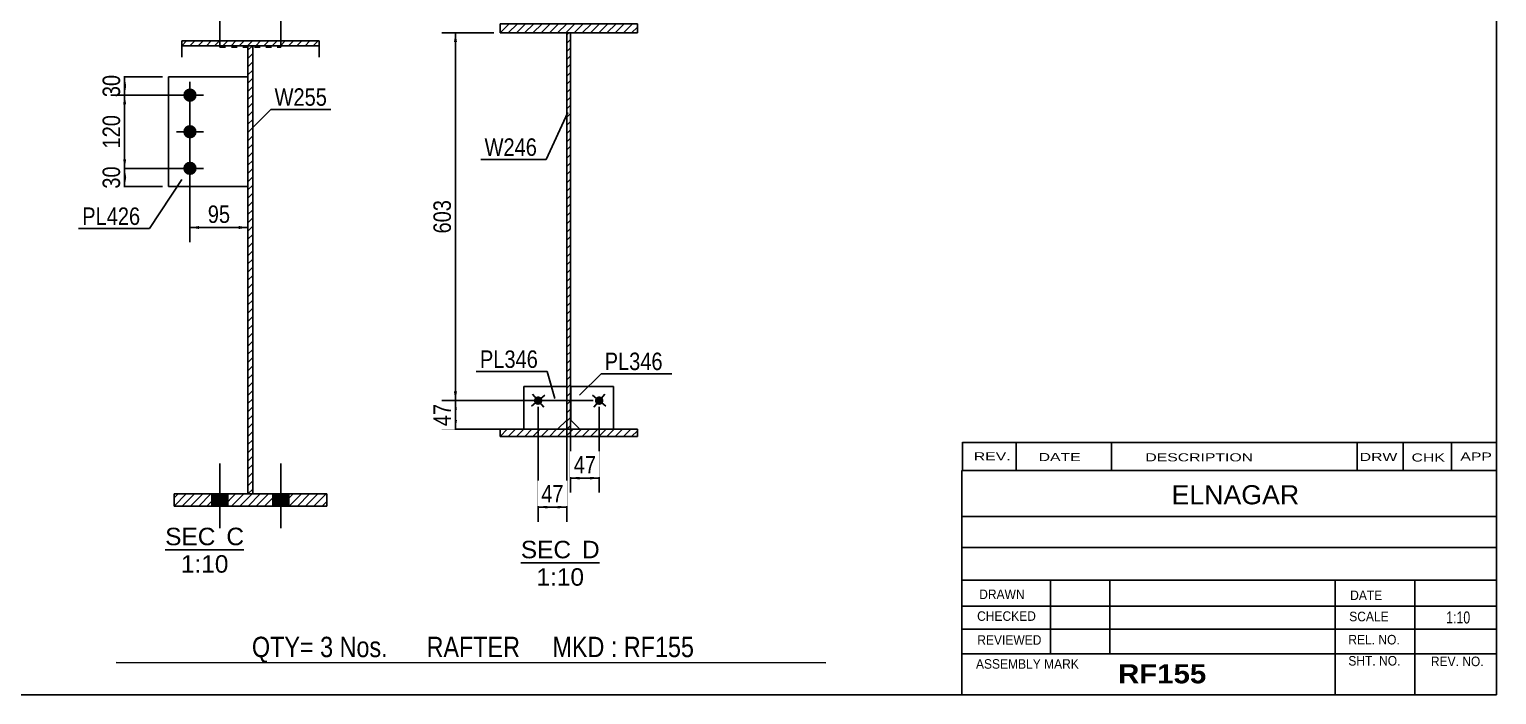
# Model space of a CAD drawing. Header units: millimetres. Extents: x -1017 to -614, y -185 to 92.
# Drawn here: x -854.6 to -614.3, y -185 to -75.9 of the extents above; entities that cross this region are included whole.
import ezdxf

# ---------------------------------------------------------------- set-up
doc = ezdxf.new("R2010")
doc.units = ezdxf.units.MM
doc.linetypes.add('DXK_LINE_DOT1', pattern=[1.8814, 0.9407, -0.9407])
doc.styles.add('Arial', font='ARIAL.TTF', dxfattribs={"height": 0.2})
doc.styles.add('Arial Bold', font='ARIALBD.TTF', dxfattribs={"height": 0.2})
doc.styles.add('Arial Narrow', font='ARIALN.TTF', dxfattribs={"height": 0.2})

# ---------------------------------------------------------------- blocks, each defined once
blk = doc.blocks.new('Unknown-624476755-1210')
at = {"color": 5, "linetype": 'Continuous'}
for p, q in [((-614.26, -185.03), (-614.26, 91.97)), ((-1014.26, -185.03), (-614.26, -185.03))]:
    blk.add_line(p, q, dxfattribs=at)
blk = doc.blocks.new('Unknown-624476755-12 - 1257')
at = {"color": 1, "linetype": 'Continuous'}
blk.add_line((-774.1, -163.41), (-761.2, -163.41), dxfattribs=at)
at = {"color": 0, "linetype": 'Continuous'}
for points in [[(-765.88, -162.66), (-765.88, -159.66), (-774.1, -159.66), (-774.1, -162.66)], [(-761.2, -162.66), (-761.2, -159.66), (-764.08, -159.66), (-764.08, -162.66)], [(-763.76, -167.16), (-763.76, -164.16), (-771.54, -164.16), (-771.54, -167.16)]]:
    blk.add_wipeout(points, dxfattribs=at)
at = {"color": 136, "linetype": 'Continuous', "style": 'Arial'}
for s, height, p in [('SEC', 2.865, (-774.1, -162.66)), ('D', 2.87, (-764.08, -162.66)), ('1:10', 2.865, (-771.54, -167.16))]:
    blk.add_text(s, height=height, dxfattribs=at).set_placement(p)
blk = doc.blocks.new('Unknown-624476755-14 - 1557')
at = {"color": 1, "linetype": 'Continuous'}
blk.add_line((-832.36, -161.27), (-819.45, -161.27), dxfattribs=at)
at = {"color": 0, "linetype": 'Continuous'}
for points in [[(-824.14, -160.52), (-824.14, -157.52), (-832.36, -157.52), (-832.36, -160.52)], [(-819.45, -160.52), (-819.45, -157.52), (-822.34, -157.52), (-822.34, -160.52)], [(-822.01, -165.02), (-822.01, -162.02), (-829.79, -162.02), (-829.79, -165.02)]]:
    blk.add_wipeout(points, dxfattribs=at)
at = {"color": 136, "linetype": 'Continuous', "style": 'Arial'}
for s, height, p in [('SEC', 2.865, (-832.36, -160.52)), ('C', 2.87, (-822.34, -160.52)), ('1:10', 2.865, (-829.79, -165.02))]:
    blk.add_text(s, height=height, dxfattribs=at).set_placement(p)
blk = doc.blocks.new('Part-624476755-1323 - 1257')
at = {"color": 2, "linetype": 'Continuous'}
for p, q in [((-773.59, -134.51), (-766.59, -134.51)), ((-773.59, -134.51), (-773.59, -141.51)), ((-766.59, -140.01), (-766.59, -134.51)), ((-768.09, -141.51), (-766.59, -140.01))]:
    blk.add_line(p, q, dxfattribs=at)
at = {"color": 7, "linetype": 'DXK_LINE_DOT1'}
for p, q in [((-766.59, -134.51), (-773.59, -134.51)), ((-773.59, -141.51), (-768.09, -141.51))]:
    blk.add_line(p, q, dxfattribs=at)
blk = doc.blocks.new('Bolt-624476755-1280 - 1257')
at = {"linetype": 'Continuous'}
blk.add_hatch(color=3, dxfattribs=at).paths.add_polyline_path([(-760.73, -137.26, -1), (-761.8, -136.36, -1)])
at = {"color": 3, "linetype": 'Continuous'}
for p, q in [((-762.34, -135.91), (-760.19, -137.71)), ((-760.36, -135.74), (-762.17, -137.88))]:
    blk.add_line(p, q, dxfattribs=at)
blk = doc.blocks.new('Bolt-624476755-1281 - 1257')
at = {"linetype": 'Continuous'}
blk.add_hatch(color=3, dxfattribs=at).paths.add_polyline_path([(-770.73, -136.36, -1), (-771.8, -137.26, -1)])
at = {"color": 3, "linetype": 'Continuous'}
for p, q in [((-772.34, -137.71), (-770.19, -135.91)), ((-772.17, -135.74), (-770.36, -137.88))]:
    blk.add_line(p, q, dxfattribs=at)
blk = doc.blocks.new('Part-624476755-1328 - 1257')
at = {"color": 2, "linetype": 'Continuous'}
for p, q in [((-765.93, -134.51), (-758.93, -134.51)), ((-765.93, -134.51), (-765.93, -140.01)), ((-758.93, -141.51), (-758.93, -134.51)), ((-765.93, -140.01), (-764.43, -141.51))]:
    blk.add_line(p, q, dxfattribs=at)
at = {"color": 7, "linetype": 'DXK_LINE_DOT1'}
for p, q in [((-758.93, -134.51), (-765.93, -134.51)), ((-764.43, -141.51), (-758.93, -141.51))]:
    blk.add_line(p, q, dxfattribs=at)
blk = doc.blocks.new('Part-624476755-1378 - 1257')
at = {"linetype": 'Continuous'}
h = blk.add_hatch(dxfattribs=at)
h.set_pattern_fill('', scale=0.3, style=0, pattern_type=0)
h.set_pattern_definition([(45, (-777.514, -142.7093), (-0.67352, 0.67352), [])])
h.paths.add_polyline_path([(-777.51, -141.51), (-777.51, -142.71), (-755.01, -142.71), (-755.01, -141.51)])
at = {"color": 2, "linetype": 'Continuous'}
for p, q in [((-777.51, -142.71), (-777.51, -141.51)), ((-777.51, -141.51), (-755.01, -141.51)), ((-755.01, -141.51), (-755.01, -142.71)), ((-755.01, -142.71), (-777.51, -142.71))]:
    blk.add_line(p, q, dxfattribs=at)
blk = doc.blocks.new('Part-624476755-1401 - 1257')
at = {"linetype": 'Continuous'}
h = blk.add_hatch(dxfattribs=at)
h.set_pattern_fill('', scale=0.3, style=0, pattern_type=0)
h.set_pattern_definition([(45, (-766.564, -141.5093), (-0.673519, 0.673519), [])])
h.paths.add_polyline_path([(-766.56, -76.51), (-766.56, -141.51), (-765.96, -141.51), (-765.96, -76.51)])
at = {"color": 2, "linetype": 'Continuous'}
for p, q in [((-766.56, -141.51), (-766.56, -76.51)), ((-766.56, -76.51), (-765.96, -76.51)), ((-765.96, -76.51), (-765.96, -141.51)), ((-765.96, -141.51), (-766.56, -141.51))]:
    blk.add_line(p, q, dxfattribs=at)
blk = doc.blocks.new('Part-624476755-1424 - 1257')
at = {"linetype": 'Continuous'}
h = blk.add_hatch(dxfattribs=at)
h.set_pattern_fill('', scale=0.3, style=0, pattern_type=0)
h.set_pattern_definition([(45, (-777.514, -76.5087), (-0.67352, 0.67352), [])])
h.paths.add_polyline_path([(-777.51, -75.01), (-777.51, -76.51), (-755.01, -76.51), (-755.01, -75.01)])
at = {"color": 2, "linetype": 'Continuous'}
for p, q in [((-777.51, -76.51), (-777.51, -75.01)), ((-777.51, -75.01), (-755.01, -75.01)), ((-755.01, -76.51), (-777.51, -76.51)), ((-755.01, -75.01), (-755.01, -76.51))]:
    blk.add_line(p, q, dxfattribs=at)
blk = doc.blocks.new('Part-624476755-1559 - 1557')
at = {"linetype": 'Continuous'}
h = blk.add_hatch(dxfattribs=at)
h.set_pattern_fill('', scale=0.3, style=0, pattern_type=0)
h.set_pattern_definition([(45, (-829.6489, -78.6253), (-0.67352, 0.67352), [])])
h.paths.add_polyline_path([(-829.65, -77.82), (-829.65, -78.63), (-807.15, -78.63), (-807.15, -77.82)])
at = {"color": 7, "linetype": 'DXK_LINE_DOT1'}
for p, q in [((-829.65, -77.82), (-829.65, -78.63)), ((-807.15, -77.82), (-807.15, -78.63))]:
    blk.add_line(p, q, dxfattribs=at)
at = {"color": 2, "linetype": 'Continuous'}
for p, q in [((-829.65, -78.63), (-829.65, -77.82)), ((-829.65, -77.82), (-807.15, -77.82)), ((-829.65, -78.63), (-829.65, -80.48)), ((-807.15, -78.63), (-829.65, -78.63)), ((-807.15, -77.82), (-807.15, -78.63)), ((-807.15, -78.63), (-807.15, -80.48))]:
    blk.add_line(p, q, dxfattribs=at)
blk = doc.blocks.new('Part-624476755-1572 - 1557')
at = {"linetype": 'Continuous'}
h = blk.add_hatch(dxfattribs=at)
h.set_pattern_fill('', scale=0.3, style=0, pattern_type=0)
h.set_pattern_definition([(45, (-830.8989, -154.1053), (-0.67352, 0.67352), [])])
h.paths.add_polyline_path([(-830.9, -152.11), (-830.9, -154.11), (-805.9, -154.11), (-805.9, -152.11)])
at = {"color": 2, "linetype": 'Continuous'}
for p, q in [((-830.9, -154.11), (-830.9, -152.11)), ((-830.9, -152.11), (-805.9, -152.11)), ((-805.9, -152.11), (-805.9, -154.11)), ((-805.9, -154.11), (-830.9, -154.11))]:
    blk.add_line(p, q, dxfattribs=at)
blk = doc.blocks.new('Part-624476755-1641 - 1557')
at = {"linetype": 'Continuous'}
h = blk.add_hatch(dxfattribs=at)
h.set_pattern_fill('', scale=0.3, style=0, pattern_type=0)
h.set_pattern_definition([(45, (-818.7989, -152.1053), (-0.673519, 0.673519), [])])
h.paths.add_polyline_path([(-818.8, -78.63), (-818.8, -152.11), (-818, -152.11), (-818, -78.63)])
at = {"color": 7, "linetype": 'DXK_LINE_DOT1'}
for p, q in [((-818.8, -80.48), (-818.8, -78.63)), ((-818, -80.48), (-818, -78.63))]:
    blk.add_line(p, q, dxfattribs=at)
at = {"color": 2, "linetype": 'Continuous'}
for p, q in [((-818.8, -152.11), (-818.8, -78.63)), ((-818.8, -78.63), (-818, -78.63)), ((-818, -78.63), (-818, -152.11)), ((-818, -152.11), (-818.8, -152.11))]:
    blk.add_line(p, q, dxfattribs=at)
blk = doc.blocks.new('Part-624476755-1609 - 1557')
at = {"color": 2, "linetype": 'Continuous'}
for p, q in [((-831.8, -101.72), (-831.8, -83.72)), ((-831.8, -83.72), (-818.8, -83.72)), ((-831.8, -101.72), (-818.8, -101.72))]:
    blk.add_line(p, q, dxfattribs=at)
at = {"color": 7, "linetype": 'DXK_LINE_DOT1'}
blk.add_line((-818.8, -83.72), (-818.8, -101.72), dxfattribs=at)
blk = doc.blocks.new('Part-624476755-1619 - 1557')
at = {"color": 2, "linetype": 'Continuous'}
for p, q in [((-823.4, -50.11), (-823.4, -77.82)), ((-823.4, -50.11), (-813.4, -50.11)), ((-813.4, -50.11), (-813.4, -77.82))]:
    blk.add_line(p, q, dxfattribs=at)
at = {"color": 7, "linetype": 'DXK_LINE_DOT1'}
for p, q in [((-823.4, -50.19), (-813.4, -50.19)), ((-823.4, -77.82), (-823.4, -78.75)), ((-823.4, -78.83), (-823.4, -78.75)), ((-823.4, -78.75), (-813.4, -78.75)), ((-823.4, -78.83), (-813.4, -78.83)), ((-813.4, -78.75), (-813.4, -77.82)), ((-813.4, -78.75), (-813.4, -78.83))]:
    blk.add_line(p, q, dxfattribs=at)
blk = doc.blocks.new('Bolt-624476755-1646 - 1557')
at = {"linetype": 'Continuous'}
for points in [[(-824.7, -154.11), (-822.1, -154.11), (-822.1, -152.11), (-824.7, -152.11)], [(-814.7, -154.11), (-812.1, -154.11), (-812.1, -152.11), (-814.7, -152.11)]]:
    blk.add_hatch(color=3, dxfattribs=at).paths.add_polyline_path(points)
at = {"color": 3, "linetype": 'Continuous'}
for p, q in [((-823.4, -157.7), (-823.4, -147.11)), ((-813.4, -157.7), (-813.4, -147.11)), ((-824.7, -154.11), (-824.7, -152.11)), ((-822.1, -154.11), (-822.1, -152.11)), ((-814.7, -154.11), (-814.7, -152.11)), ((-812.1, -154.11), (-812.1, -152.11))]:
    blk.add_line(p, q, dxfattribs=at)
blk = doc.blocks.new('Bolt-624476755-1657 - 1557')
at = {"linetype": 'Continuous'}
for points in [[(-828.3, -85.62, -1), (-828.3, -87.82, -1)], [(-828.3, -91.62, -1), (-828.3, -93.82, -1)], [(-828.3, -97.62, -1), (-828.3, -99.82, -1)]]:
    blk.add_hatch(color=3, dxfattribs=at).paths.add_polyline_path(points)
at = {"color": 3, "linetype": 'Continuous'}
for p, q in [((-828.3, -88.92), (-828.3, -84.52)), ((-830.5, -86.72), (-826.1, -86.72)), ((-828.3, -94.92), (-828.3, -90.52)), ((-830.5, -92.72), (-826.1, -92.72)), ((-828.3, -100.92), (-828.3, -96.52)), ((-830.5, -98.72), (-826.1, -98.72))]:
    blk.add_line(p, q, dxfattribs=at)
blk = doc.blocks.new('StraightDimension-624476755-1456 - 1257')
at = {"linetype": 'Continuous'}
for points in [[(-785.06, -138.31), (-784.81, -136.81), (-784.56, -138.31)], [(-784.56, -140.01), (-784.81, -141.51), (-785.06, -140.01)]]:
    blk.add_hatch(color=7, dxfattribs=at).paths.add_polyline_path(points)
at = {"color": 7, "linetype": 'Continuous'}
for p, q in [((-762.26, -136.81), (-787.06, -136.81)), ((-784.81, -141.51), (-784.81, -136.81)), ((-774.59, -141.51), (-787.06, -141.51))]:
    blk.add_line(p, q, dxfattribs=at)
at = {"color": 0}
blk.add_wipeout([(-784.96, -136.73), (-789.16, -136.73), (-789.16, -141.59), (-784.96, -141.59)], dxfattribs=at)
at = {"color": 3, "style": 'Arial Narrow'}
blk.add_text('47', height=2.863, rotation=90.0002, dxfattribs=at).set_placement((-785.56, -140.99))
blk = doc.blocks.new('StraightDimension-624476755-1529 - 1257')
at = {"linetype": 'Continuous'}
for points in [[(-769.76, -154.51), (-771.26, -154.26), (-769.76, -154.01)], [(-768.09, -154.01), (-766.59, -154.26), (-768.09, -154.51)]]:
    blk.add_hatch(color=7, dxfattribs=at).paths.add_polyline_path(points)
at = {"color": 7, "linetype": 'Continuous'}
for p, q in [((-771.26, -137.81), (-771.26, -156.66)), ((-766.59, -139.01), (-766.59, -156.66)), ((-771.26, -154.26), (-766.59, -154.26))]:
    blk.add_line(p, q, dxfattribs=at)
at = {"color": 0}
blk.add_wipeout([(-766.5, -154.11), (-766.5, -149.91), (-771.36, -149.91), (-771.36, -154.11)], dxfattribs=at)
at = {"color": 3, "style": 'Arial Narrow'}
blk.add_text('47', height=2.863, dxfattribs=at).set_placement((-770.76, -153.51))
blk = doc.blocks.new('StraightDimension-624476755-1432 - 1257')
at = {"linetype": 'Continuous'}
for points in [[(-785.06, -78.01), (-784.81, -76.51), (-784.56, -78.01)], [(-784.56, -135.31), (-784.81, -136.81), (-785.06, -135.31)]]:
    blk.add_hatch(color=7, dxfattribs=at).paths.add_polyline_path(points)
at = {"color": 7, "linetype": 'Continuous'}
for p, q in [((-778.51, -76.51), (-787.06, -76.51)), ((-784.81, -136.81), (-784.81, -76.51)), ((-762.26, -136.81), (-787.06, -136.81))]:
    blk.add_line(p, q, dxfattribs=at)
at = {"color": 0}
blk.add_wipeout([(-784.96, -103.32), (-789.16, -103.32), (-789.16, -110), (-784.96, -110)], dxfattribs=at)
at = {"color": 3, "style": 'Arial Narrow'}
blk.add_text('603', height=2.863, rotation=90.0002, dxfattribs=at).set_placement((-785.56, -109.4))
blk = doc.blocks.new('StraightDimension-624476755-1512 - 1257')
at = {"linetype": 'Continuous'}
for points in [[(-764.46, -149.75), (-765.96, -149.5), (-764.46, -149.25)], [(-762.76, -149.25), (-761.26, -149.5), (-762.76, -149.75)]]:
    blk.add_hatch(color=7, dxfattribs=at).paths.add_polyline_path(points)
at = {"color": 7, "linetype": 'Continuous'}
for p, q in [((-765.96, -138.74), (-765.96, -151.9)), ((-761.26, -137.81), (-761.26, -151.9)), ((-765.96, -149.5), (-761.26, -149.5))]:
    blk.add_line(p, q, dxfattribs=at)
at = {"color": 0}
blk.add_wipeout([(-761.19, -149.35), (-761.19, -145.15), (-766.04, -145.15), (-766.04, -149.35)], dxfattribs=at)
at = {"color": 3, "style": 'Arial Narrow'}
blk.add_text('47', height=2.863, dxfattribs=at).set_placement((-765.44, -148.75))
blk = doc.blocks.new('StraightDimension-624476755-6028 - 1557')
at = {"linetype": 'Continuous'}
for points in [[(-826.8, -108.67), (-828.3, -108.42), (-826.8, -108.17)], [(-820.3, -108.17), (-818.8, -108.42), (-820.3, -108.67)]]:
    blk.add_hatch(color=7, dxfattribs=at).paths.add_polyline_path(points)
at = {"color": 7, "linetype": 'Continuous'}
for p, q in [((-828.3, -87.72), (-828.3, -110.82)), ((-818.8, -96.37), (-818.8, -110.82)), ((-828.3, -108.42), (-818.8, -108.42))]:
    blk.add_line(p, q, dxfattribs=at)
at = {"color": 0}
blk.add_wipeout([(-821.12, -108.27), (-821.12, -104.07), (-825.98, -104.07), (-825.98, -108.27)], dxfattribs=at)
at = {"color": 3, "style": 'Arial Narrow'}
blk.add_text('95', height=2.863, dxfattribs=at).set_placement((-825.38, -107.67))
blk = doc.blocks.new('StraightDimension-624476755-6042 - 1557')
at = {"linetype": 'Continuous'}
for points in [[(-839.25, -85.22), (-839, -83.72), (-838.75, -85.22)], [(-838.75, -85.22), (-839, -86.72), (-839.25, -85.22)]]:
    blk.add_hatch(color=7, dxfattribs=at).paths.add_polyline_path(points)
at = {"color": 7, "linetype": 'Continuous'}
for p, q in [((-832.8, -83.72), (-841.25, -83.72)), ((-839, -86.72), (-839, -83.72)), ((-829.3, -86.72), (-841.25, -86.72))]:
    blk.add_line(p, q, dxfattribs=at)
at = {"color": 0}
blk.add_wipeout([(-839.15, -82.79), (-843.35, -82.79), (-843.35, -87.65), (-839.15, -87.65)], dxfattribs=at)
at = {"color": 3, "style": 'Arial Narrow'}
blk.add_text('30', height=2.863, rotation=90.0002, dxfattribs=at).set_placement((-839.75, -87.05))
blk = doc.blocks.new('StraightDimension-624476755-6043 - 1557')
at = {"linetype": 'Continuous'}
for points in [[(-839.25, -88.22), (-839, -86.72), (-838.75, -88.22)], [(-838.75, -97.22), (-839, -98.72), (-839.25, -97.22)]]:
    blk.add_hatch(color=7, dxfattribs=at).paths.add_polyline_path(points)
at = {"color": 7, "linetype": 'Continuous'}
for p, q in [((-829.3, -86.72), (-841.25, -86.72)), ((-839, -98.72), (-839, -86.72)), ((-829.3, -98.72), (-841.25, -98.72))]:
    blk.add_line(p, q, dxfattribs=at)
at = {"color": 0}
blk.add_wipeout([(-839.15, -89.38), (-843.35, -89.38), (-843.35, -96.06), (-839.15, -96.06)], dxfattribs=at)
at = {"color": 3, "style": 'Arial Narrow'}
blk.add_text('120', height=2.863, rotation=90.0002, dxfattribs=at).set_placement((-839.75, -95.46))
blk = doc.blocks.new('StraightDimension-624476755-6044 - 1557')
at = {"linetype": 'Continuous'}
for points in [[(-839.25, -100.22), (-839, -98.72), (-838.75, -100.22)], [(-838.75, -100.22), (-839, -101.72), (-839.25, -100.22)]]:
    blk.add_hatch(color=7, dxfattribs=at).paths.add_polyline_path(points)
at = {"color": 7, "linetype": 'Continuous'}
for p, q in [((-829.3, -98.72), (-841.25, -98.72)), ((-839, -101.72), (-839, -98.72)), ((-832.8, -101.72), (-841.25, -101.72))]:
    blk.add_line(p, q, dxfattribs=at)
at = {"color": 0}
blk.add_wipeout([(-839.15, -97.79), (-843.35, -97.79), (-843.35, -102.65), (-839.15, -102.65)], dxfattribs=at)
at = {"color": 3, "style": 'Arial Narrow'}
blk.add_text('30', height=2.863, rotation=90.0002, dxfattribs=at).set_placement((-839.75, -102.05))
blk = doc.blocks.new('CBS_CALLOFF-624476755-9980')
at = {"color": 7, "linetype": 'Continuous'}
blk.add_line((-840.38, -179.76), (-724.15, -179.78), dxfattribs=at)
at = {"color": 3, "linetype": 'Continuous', "style": 'Arial Narrow'}
blk.add_text('QTY= 3 Nos.      RAFTER     MKD : RF155', height=3.3405, dxfattribs=at).set_placement((-818.15, -178.87))
blk = doc.blocks.new('CBS_NAME_BLOG-624476755-9981')
at = {"color": 7, "linetype": 'Continuous'}
for p, q in [((-701.85, -148.28), (-614.33, -148.28)), ((-701.85, -184.98), (-701.85, -148.28)), ((-701.85, -155.81), (-614.33, -155.81)), ((-701.77, -160.87), (-614.26, -160.87)), ((-701.85, -166.24), (-614.33, -166.24)), ((-687.32, -178.34), (-687.32, -166.25)), ((-677.64, -178.32), (-677.64, -166.25)), ((-640.72, -184.98), (-640.72, -166.25)), ((-627.67, -184.98), (-627.67, -166.24)), ((-701.84, -170.54), (-614.26, -170.52)), ((-701.85, -174.28), (-614.33, -174.28)), ((-701.85, -178.33), (-614.33, -178.33)), ((-701.85, -185.03), (-614.26, -185.03))]:
    blk.add_line(p, q, dxfattribs=at)
at = {"color": 3, "linetype": 'Continuous', "style": 'Arial'}
blk.add_text('ELNAGAR', height=3.133, dxfattribs=at).set_placement((-667.52, -153.81))
at = {"color": 3, "linetype": 'Continuous'}
for s, height, style, width, p in [('DRAWN', 1.566, 'Arial', 0.9, (-699.02, -169.35)), ('DATE', 1.566, 'Arial', 0.9, (-638.25, -169.51)), ('CHECKED', 1.566, 'Arial', 0.9, (-699.36, -172.92)), ('SCALE', 1.566, 'Arial', 0.9, (-638.41, -172.99)), ('1:10', 1.957, 'Arial Narrow', 0.9, (-622.52, -173.34)), ('REVIEWED', 1.566, 'Arial', 0.9, (-699.33, -176.84)), ('REL. NO.', 1.566, 'Arial', 0.9, (-638.55, -176.79)), ('ASSEMBLY MARK', 1.5663, 'Arial', 0.9, (-699.55, -180.77)), ('RF155', 3.131, 'Arial Bold', 1.1, (-676.27, -183.17)), ('SHT. NO.', 1.566, 'Arial', 0.9, (-638.55, -180.25)), ('REV. NO.', 1.566, 'Arial', 0.9, (-625.03, -180.35))]:
    blk.add_text(s, height=height, dxfattribs=dict(at, style=style, width=width)).set_placement(p)
blk = doc.blocks.new('CBS_REVISION-624476755-9982')
at = {"color": 7, "linetype": 'Continuous'}
for p, q in [((-701.76, -143.64), (-701.76, -148.28)), ((-701.76, -143.65), (-614.26, -143.65)), ((-692.97, -143.65), (-692.97, -148.28)), ((-677.37, -143.65), (-677.37, -148.21)), ((-637.12, -143.65), (-637.12, -148.27)), ((-629.58, -143.65), (-629.58, -148.28)), ((-621.63, -143.65), (-621.63, -148.28)), ((-701.76, -148.28), (-614.27, -148.28))]:
    blk.add_line(p, q, dxfattribs=at)
at = {"color": 7, "style": 'Arial Narrow', "width": 1.7}
for s, height, p in [('REV.', 1.326, (-699.9, -146.6)), ('DATE', 1.326, (-689.28, -146.72)), ('DESCRIPTION', 1.3257, (-671.8, -146.77)), ('DRW', 1.326, (-636.69, -146.71)), ('CHK', 1.326, (-628.2, -146.8)), ('APP', 1.326, (-620.2, -146.64))]:
    blk.add_text(s, height=height, dxfattribs=at).set_placement(p)
blk = doc.blocks.new('Mark-624476755-1318 - 1257')
at = {"color": 7, "linetype": 'Continuous'}
blk.add_line((-768.54, -136.45), (-769.8, -132.04), dxfattribs=at)
at = {"color": 0}
blk.add_wipeout([(-771.3, -131.44), (-771.3, -128.44), (-780.8, -128.44), (-780.8, -131.44)], dxfattribs=at)
blk.add_wipeout([(-771.3, -131.44), (-771.3, -128.44), (-780.8, -128.44), (-780.8, -131.44)], dxfattribs=at)
at = {"color": 7, "linetype": 'Continuous'}
blk.add_line((-781.4, -132.04), (-769.8, -132.04), dxfattribs=at)
at = {"color": 3, "style": 'Arial Narrow'}
blk.add_text('PL346', height=2.863, dxfattribs=at).set_placement((-780.8, -131.44))
blk = doc.blocks.new('Mark-624476755-1324 - 1257')
at = {"color": 0}
blk.add_wipeout([(-750.87, -131.8), (-750.87, -128.8), (-760.37, -128.8), (-760.37, -131.8)], dxfattribs=at)
blk.add_wipeout([(-750.87, -131.8), (-750.87, -128.8), (-760.37, -128.8), (-760.37, -131.8)], dxfattribs=at)
at = {"color": 7, "linetype": 'Continuous'}
for p, q in [((-764.5, -135.94), (-760.97, -132.4)), ((-760.97, -132.4), (-749.37, -132.4))]:
    blk.add_line(p, q, dxfattribs=at)
at = {"color": 3, "style": 'Arial Narrow'}
blk.add_text('PL346', height=2.863, dxfattribs=at).set_placement((-760.37, -131.8))
blk = doc.blocks.new('Mark-624476755-1397 - 1257')
at = {"color": 7, "linetype": 'Continuous'}
blk.add_line((-766.41, -89.54), (-769.95, -97.27), dxfattribs=at)
at = {"color": 0}
blk.add_wipeout([(-771.45, -96.67), (-771.45, -93.67), (-780.04, -93.67), (-780.04, -96.67)], dxfattribs=at)
blk.add_wipeout([(-771.45, -96.67), (-771.45, -93.67), (-780.04, -93.67), (-780.04, -96.67)], dxfattribs=at)
at = {"color": 7, "linetype": 'Continuous'}
blk.add_line((-780.64, -97.27), (-769.95, -97.27), dxfattribs=at)
at = {"color": 3, "style": 'Arial Narrow'}
blk.add_text('W246', height=2.863, dxfattribs=at).set_placement((-780.04, -96.67))
blk = doc.blocks.new('Mark-624476755-1637 - 1557')
at = {"color": 0}
blk.add_wipeout([(-805.85, -88.46), (-805.85, -85.46), (-814.44, -85.46), (-814.44, -88.46)], dxfattribs=at)
blk.add_wipeout([(-805.85, -88.46), (-805.85, -85.46), (-814.44, -85.46), (-814.44, -88.46)], dxfattribs=at)
at = {"color": 7, "linetype": 'Continuous'}
for p, q in [((-818.58, -92.6), (-815.04, -89.06)), ((-815.04, -89.06), (-805.25, -89.06))]:
    blk.add_line(p, q, dxfattribs=at)
at = {"color": 3, "style": 'Arial Narrow'}
blk.add_text('W255', height=2.863, dxfattribs=at).set_placement((-814.44, -88.46))
blk = doc.blocks.new('Mark-624476755-1605 - 1557')
at = {"color": 7, "linetype": 'Continuous'}
blk.add_line((-829.62, -100.55), (-834.94, -108.6), dxfattribs=at)
at = {"color": 0}
blk.add_wipeout([(-836.44, -108), (-836.44, -105), (-845.95, -105), (-845.95, -108)], dxfattribs=at)
blk.add_wipeout([(-836.44, -108), (-836.44, -105), (-845.95, -105), (-845.95, -108)], dxfattribs=at)
at = {"color": 7, "linetype": 'Continuous'}
blk.add_line((-846.55, -108.6), (-834.94, -108.6), dxfattribs=at)
at = {"color": 3, "style": 'Arial Narrow'}
blk.add_text('PL426', height=2.863, dxfattribs=at).set_placement((-845.95, -108))

msp = doc.modelspace()

# ---------------------------------------------------------------- block references
for name in ['Unknown-624476755-1210', 'Part-624476755-1619 - 1557', 'Part-624476755-1424 - 1257', 'Part-624476755-1401 - 1257', 'Part-624476755-1559 - 1557', 'Part-624476755-1641 - 1557', 'Part-624476755-1609 - 1557', 'Bolt-624476755-1657 - 1557', 'Part-624476755-1323 - 1257', 'Part-624476755-1328 - 1257', 'Bolt-624476755-1281 - 1257', 'Bolt-624476755-1280 - 1257', 'Part-624476755-1378 - 1257', 'CBS_REVISION-624476755-9982', 'CBS_NAME_BLOG-624476755-9981', 'Part-624476755-1572 - 1557', 'CBS_CALLOFF-624476755-9980']:
    msp.add_blockref(name, (0, 0))

# ---------------------------------------------------------------- next in the draw order: block references
for name in ['StraightDimension-624476755-6028 - 1557', 'StraightDimension-624476755-1456 - 1257', 'Unknown-624476755-14 - 1557', 'Unknown-624476755-12 - 1257']:
    msp.add_blockref(name, (0, 0))

# ---------------------------------------------------------------- next in the draw order: block references
for name in ['StraightDimension-624476755-6042 - 1557', 'Mark-624476755-1637 - 1557', 'StraightDimension-624476755-1529 - 1257', 'Bolt-624476755-1646 - 1557']:
    msp.add_blockref(name, (0, 0))

# ---------------------------------------------------------------- next in the draw order: block references
for name in ['StraightDimension-624476755-1432 - 1257', 'StraightDimension-624476755-6043 - 1557']:
    msp.add_blockref(name, (0, 0))

# ---------------------------------------------------------------- next in the draw order: block references
for name in ['Mark-624476755-1397 - 1257', 'StraightDimension-624476755-6044 - 1557', 'Mark-624476755-1318 - 1257', 'Mark-624476755-1324 - 1257', 'StraightDimension-624476755-1512 - 1257']:
    msp.add_blockref(name, (0, 0))

# ---------------------------------------------------------------- next in the draw order: block references
msp.add_blockref('Mark-624476755-1605 - 1557', (0, 0))

doc.saveas('drawing.dxf')
